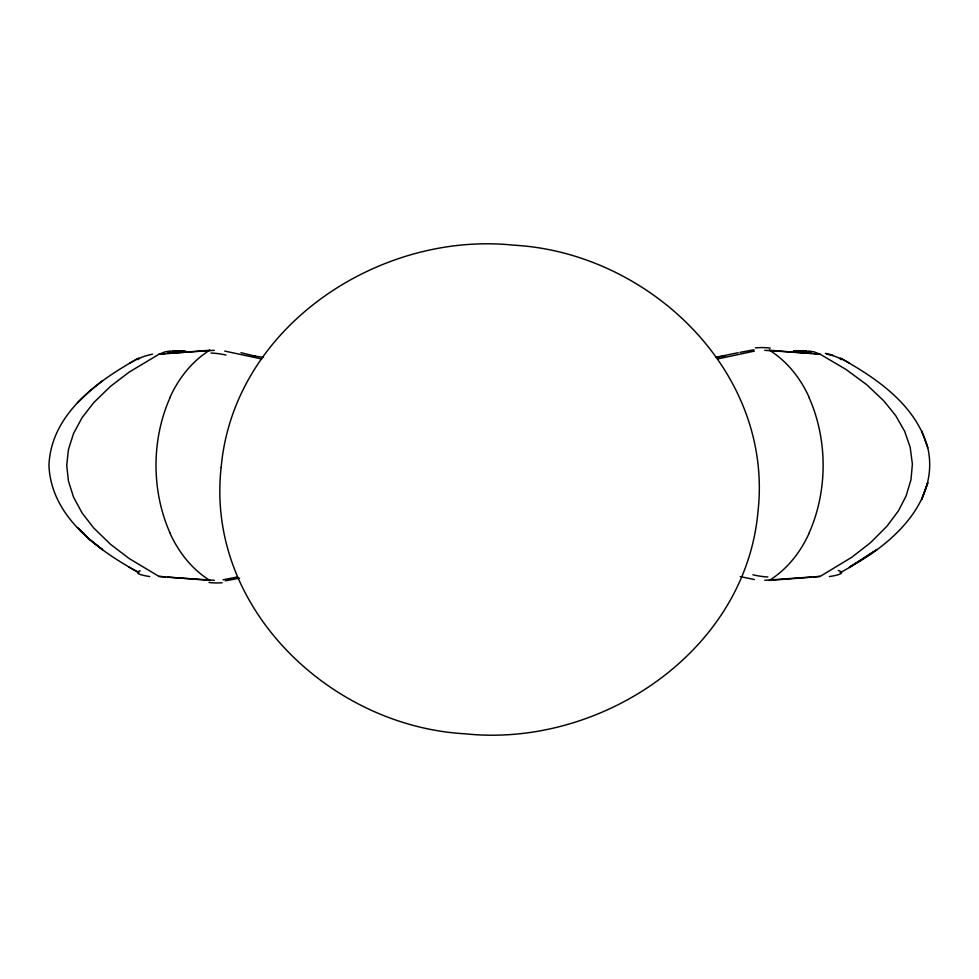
<?xml version="1.0" encoding="UTF-8"?>
<svg xmlns="http://www.w3.org/2000/svg" width="979" height="979" viewBox="0 0 979 979"><rect width="100%" height="100%" fill="white"/><g stroke="black" fill="none" stroke-linecap="round" stroke-linejoin="round"><path stroke-width="1.47" d="M138.125 358.449C97.496 380.904 51.018 414.19 48.95 465.27C50.957 516.386 97.447 549.745 138.125 572.189M77.451 402.699L89.542 391.27L102.648 380.586M129.987 362.928L139.018 357.971M840.129 572.666L850.151 567.184L876.951 549.562L849.344 567.184C892.053 544.287 939.889 501.578 927.786 447.721C916.099 405.367 877.331 378.677 841.01 358.449M813.855 577.035L820.206 576.386L851.95 557.149L870.392 542.794L887.023 526.151L898.379 510.928L906.077 496.01L910.959 479.82L912.391 464.107L910.176 447.268L904.645 431.311L895.761 415.732L883.878 400.949L866.819 384.808L846.186 369.56L820.206 354.263L813.892 351.779L808.409 351.473M738.178 352.697L715.6 357.335M237.102 577.035L223.053 579.788M740.051 352.354L753.891 349.809M225.243 580.828L239.537 578.21M754.381 351.094L717.46 358.963M715.673 357.323L725.5 355.928M165.28 353.603L158.928 354.263L129.093 372.155L110.529 386.313L93.678 402.699L82.052 417.703L73.535 433.513L68.432 449.63L66.731 465.319L68.42 481.007L73.535 497.124L82.052 512.935L93.678 527.938L110.529 544.324L129.093 558.483L158.928 576.386L165.28 577.035M820.206 576.386L764.758 580.314M167.47 353.443L214.377 350.323M811.664 577.194L769.31 580.4A117.602 93.335 90 0 0 809.339 532.747M167.25 351.51L177.835 350.898M209.824 350.237L158.928 354.263L165.255 351.779L170.725 351.473M183.954 350.812L172.659 351.375L185.851 351.204M927.725 447.721L921.631 430.858M764.758 350.323L811.664 353.443M214.389 580.314L167.47 577.194M794.728 351.18L804.775 351.02L793.577 350.751L806.476 351.375L795.193 350.812M801.299 350.898L811.885 351.51M769.31 350.237L820.206 354.263L813.855 353.603M158.928 576.386L209.824 580.4A117.602 93.335 -90 0 1 169.795 532.747M261.687 358.963L224.766 351.094M263.547 357.335L253.647 355.928L255.25 356.148L240.956 352.697M754.381 579.544L740.234 576.594M825.334 353.358L832.578 355.01M840.129 357.971L849.221 362.928M129.057 567.184L139.018 572.666M78.553 528.513L89.53 539.356L102.44 549.562L89.53 539.356L77.549 527.522M838.257 570.463A352.416 15.529 0.4 0 1 829.409 576.558M826.594 354.129A352.416 23.52 0 0 1 841.071 359.672M769.335 350.164A117.639 93.372 -90 0 1 809.388 397.853M755.372 347.912A158.671 89.322 -59.7 0 1 770.216 348.096M809.229 397.963A138.382 109.819 90 0 1 809.241 532.686M767.879 576.974A158.635 85.1 54.4 0 1 752.888 574.783M149.738 576.558A352.416 15.529 -0.4 0 1 140.168 570.708M138.076 359.672A352.416 23.52 0 0 1 152.553 354.129M169.759 397.853A117.639 93.372 90 0 1 209.8 350.164M210.999 353.04A158.671 85.54 54.9 0 1 226.002 355.034M169.893 532.686A138.382 109.819 -90 0 1 169.905 397.963M222.111 582.75A156.689 88.502 -60.2 0 1 208.992 582.444M221.144 467.46C205.492 607.433 330.351 726.418 465.355 733.822C600.188 748.029 745.533 652.014 757.991 511.54C773.643 371.567 648.783 252.582 513.791 245.178C378.946 230.971 233.614 326.986 221.144 467.46M927.737 482.892L921.655 499.486L927.798 482.892"/></g></svg>
